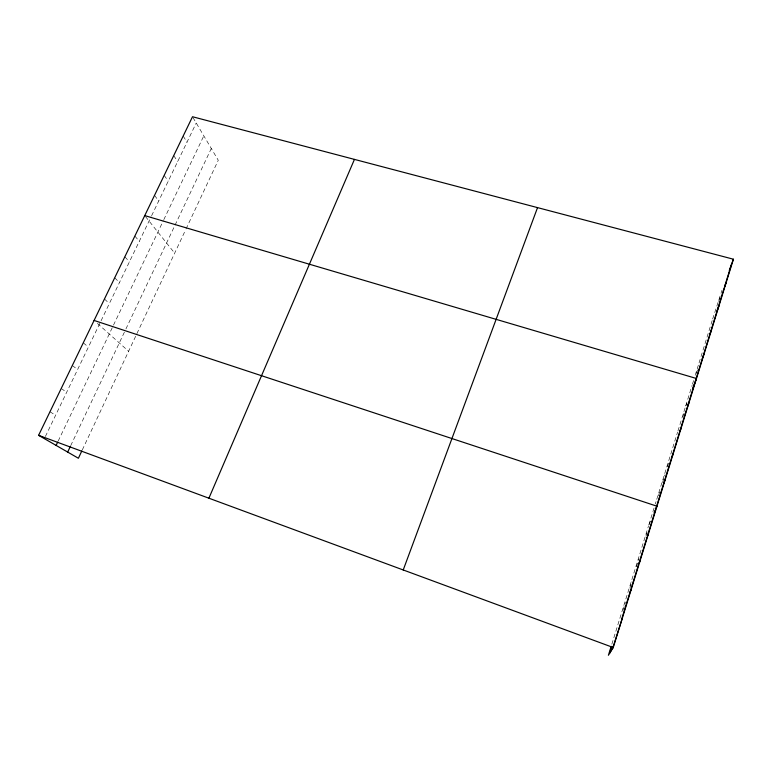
<?xml version="1.0" encoding="UTF-8"?>
<svg xmlns="http://www.w3.org/2000/svg" width="772" height="772" viewBox="0 0 772 772"><rect width="100%" height="100%" fill="white"/><g stroke="black" fill="none" stroke-linecap="round" stroke-linejoin="round"><path stroke-width="0.58" stroke-dasharray="3.86 2.9" d="M611.839 644.176L648.557 525.761M648.914 524.613L654.974 505.062M655.332 503.913L656.046 501.607M656.75 499.339L677.594 432.088M677.941 430.979L685.053 408.021M685.758 405.763L692.088 385.353M692.436 384.234L693.825 379.756M695.215 375.279L698.679 364.085M699.027 362.965L712.305 320.148M712.662 318.99L721.994 290.224M623.014 610.227L625.445 602.392M629.913 587.974L631.969 581.345M636.466 566.812L638.936 558.851M645.942 536.241L647.679 530.625M658.468 495.817L660.185 490.268M662.588 482.51L664.991 474.751M667.442 466.838L668.87 462.254M682.931 416.87L684.31 412.402M696.363 373.513L697.782 368.939M718.693 301.466L720.054 297.066M685.826 406.043L686.974 403.08M649.011 524.719L650.806 520.531M82.314 449.912L185.531 230.017M186.023 228.966L218.273 160.267L192.508 116.736M70.696 445.685L125.411 330.04M125.913 328.959L211.296 148.485M58.189 441.063L163.317 220.695M163.809 219.653L203.808 135.824M45.384 436.518L151.09 216.797M151.601 215.745L196.213 123.009M49.987 411.756L55.584 415.317M61.22 388.49L66.662 392.282M72.317 365.523L77.605 369.537M83.27 342.845L88.413 347.082M97.417 323.41L128.615 351.27M104.471 298.976L109.315 303.628M114.719 277.756L119.428 282.61M124.842 256.796L129.426 261.833M134.859 236.078L139.298 241.308M145.464 216.507L174.665 253.168M154.525 195.364L158.714 200.961M164.185 175.369L168.248 181.14M173.739 155.597L177.676 161.541M183.176 136.055L186.998 142.164"/><path stroke-width="1.16" d="M611.154 646.396L608.404 655.264L613.248 647.525L733.4 259.209L192.508 116.736L38.6 435.312L78.397 458.259L81.822 450.954M609.697 653.199L611.81 646.376M611.106 650.95L612.486 646.473M612.543 648.654L622.251 618.42M621.788 618.787L638.492 564.795M647.004 537.322L638.84 563.685L639.872 561.485M655.399 510.196L647.351 536.173L648.49 533.645M671.698 457.526L655.746 509.057L656.972 506.21L94.097 320.448M672.055 456.377L679.514 432.281M679.862 431.143L687.215 407.375M687.562 406.255L694.819 382.806L692.706 388.268M695.167 381.706L724.242 287.753M724.599 286.605L731.364 264.757M729.279 270.412L733.4 259.209M403.225 569.968L537.534 207.62M724.638 286.692L726.211 282.436M717.034 311.048L718.925 305.973M709.729 334.652L711.552 329.827M702.327 358.565L704.064 354.01M695.234 381.735L696.489 378.512L144.75 215.6M687.611 406.371L688.798 403.351M679.881 431.345L681.01 428.537M672.055 456.657L673.107 454.061M663.775 483.118L665.097 479.952M208.903 498.201L354.445 159.399M654.087 512.926L655.332 510.031M67.675 452.074L70.194 446.756M56.115 445.415L57.668 442.153M630.203 591.593L631.129 589.74M38.6 435.312L613.248 647.525"/></g></svg>
